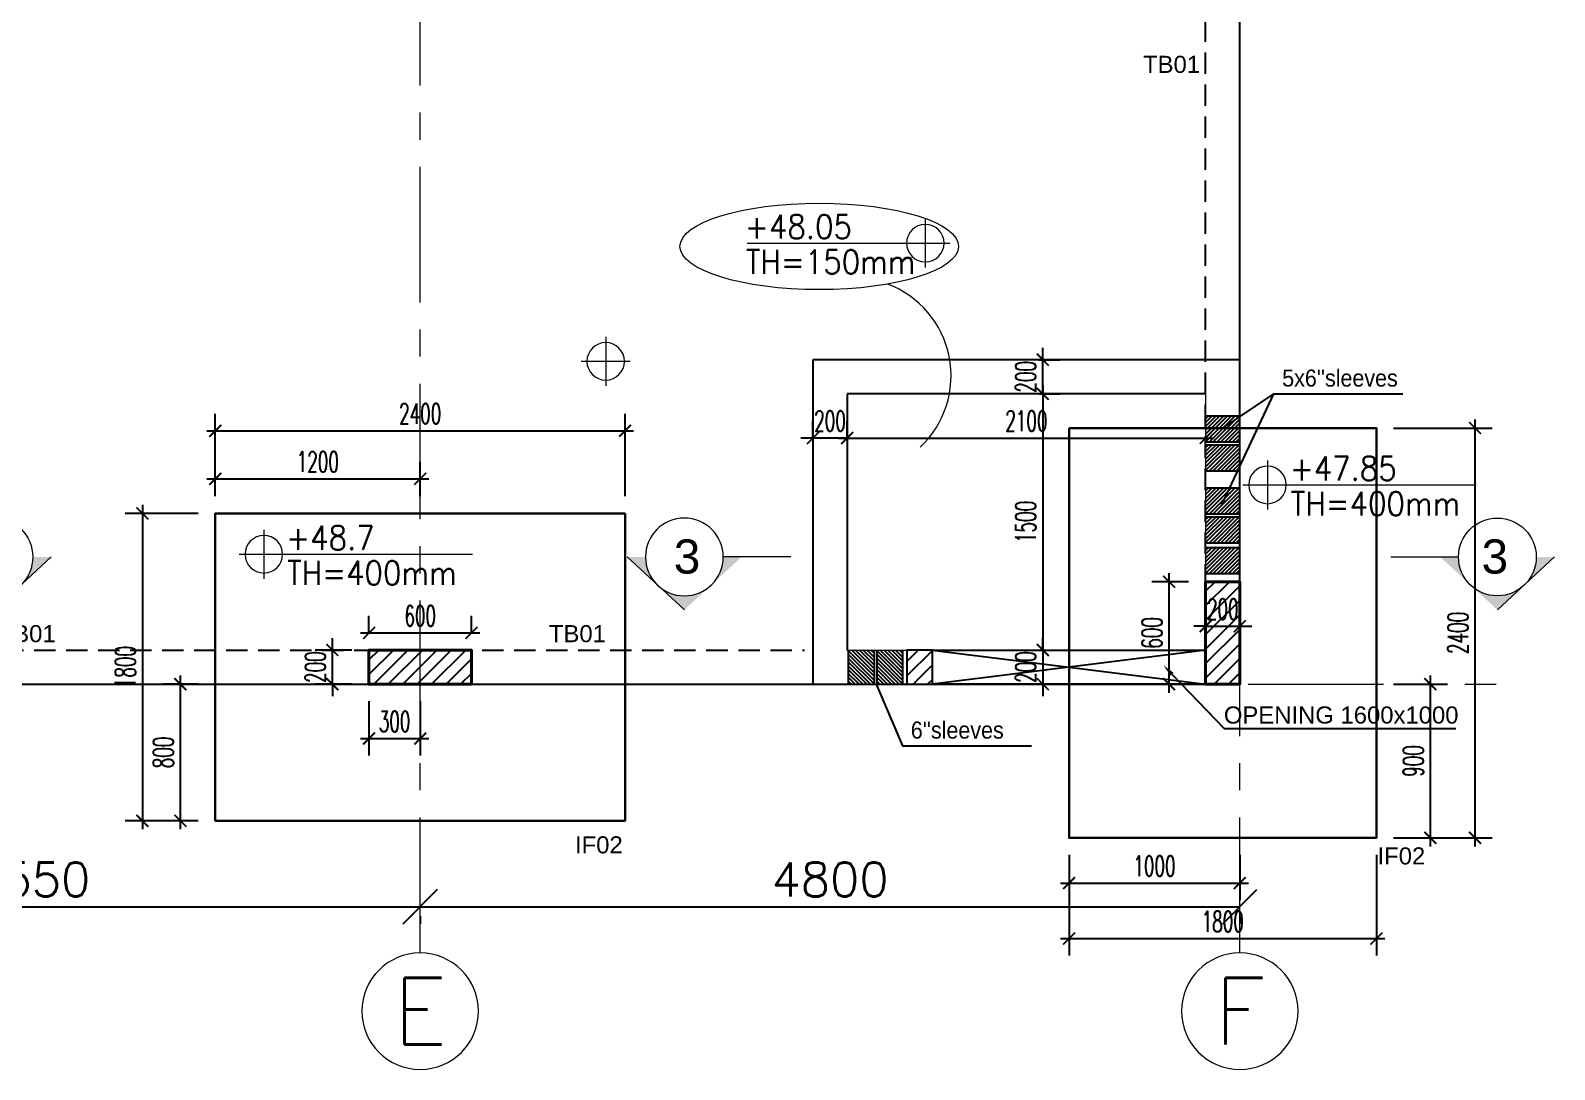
# Model space of a CAD drawing. Extents: x 2556046 to 2673391, y -921360 to -863964.
# Drawn here: x 2575030 to 2583955, y -894848 to -888764 of the extents above; entities that cross this region are included whole.
import ezdxf
from ezdxf import colors
from ezdxf.entities.mleader import LeaderData, LeaderLine
from ezdxf.enums import TextEntityAlignment as Align
from ezdxf.math import Vec2, Vec3

# ---------------------------------------------------------------- set-up
doc = ezdxf.new("R2010")
doc.units = 0
doc.header["$LTSCALE"] = 500
doc.header["$PDMODE"] = 98
doc.header["$PDSIZE"] = -0.01
doc.linetypes.add('CACHE', pattern=[0.375, 0.25, -0.125])
doc.linetypes.add('CENTER', pattern=[50.8, 31.75, -6.35, 6.35, -6.35])
for name, color, linetype in [('10_retini', 7, 'Continuous'), ('hatch', 200, 'Continuous'), ('S-RBAR-HA8', 40, 'Continuous')]:
    doc.layers.add(name, color=color, linetype=linetype)
for name, color, linetype, lineweight in [('A-GRID', 1, 'CENTER', 9), ('A-GRID-DIMS', 142, 'Continuous', 9), ('A-GRID-IDEN', 10, 'Continuous', 9), ('BA-FONDATIONS', 6, 'Continuous', 30), ('EN05 - Text', 4, 'Continuous', 20), ('goe-ba-coupé', 4, 'Continuous', 40), ('goe-cotes', 115, 'Continuous', 13), ('goe-vu', 31, 'Continuous', 25), ('SYMBOLS', 1, 'Continuous', 13), ('TEXT', 7, 'Continuous', 13)]:
    doc.layers.add(name, color=color, linetype=linetype, lineweight=lineweight)
doc.styles.add('Arial', font='arial.ttf')
doc.styles.add('EG_SIMPLEX', font='SIMPLEX.shx')
doc.styles.add('goe-romans', font='ROMANS.shx', dxfattribs={"width": 0.6})
doc.styles.add('ROMANS', font='romans.shx')
doc.styles.add('SIMPLEX', font='simplex_.ttf')
doc.styles.get("Standard").update_dxf_attribs({"font": 'arial.ttf'})
doc.dimstyles.new('ARK-MM-0100', dxfattribs={"dimtxt": 200, "dimasz": 200, "dimexe": 100, "dimexo": 100, "dimgap": 60, "dimtad": 1, "dimdec": 1, "dimrnd": 0.1, "dimdsep": 46, "dimtxsty": 'EG_SIMPLEX', "dimblk1": 'OBLIQUE', "dimblk2": 'OBLIQUE', "dimsah": 1, "dimcen": 300, "dimclrd": 256, "dimclre": 256, "dimclrt": 2, "dimadec": 0, "dimazin": 0, "dimtfac": 1, "dimtdec": 1, "dimtix": 1, "dimtmove": 2, "dimatfit": 3, "dimldrblk": 'OBLIQUE', "dimfxl": 1, "dimtolj": 1, "dimtzin": 0, "dimarcsym": 0})
doc.dimstyles.new('goe-50e', dxfattribs={"dimscale": 10, "dimtxt": 12, "dimasz": 7, "dimexe": 10, "dimexo": 10, "dimgap": 4, "dimtad": 1, "dimdec": 1, "dimdsep": 46, "dimtxsty": 'goe-romans', "dimblk": 'ARCHTICK', "dimcen": 4, "dimdle": 5, "dimclrt": 256, "dimazin": 0, "dimtfac": 1, "dimtdec": 1, "dimtix": 1, "dimtmove": 2, "dimatfit": 3, "dimldrblk": 'ARCHTICK', "dimfxl": 5, "dimtfillclr": 256, "dimtolj": 1, "dimarcsym": 0})
pattern_1 = [(45, (0, 0), (-42.4264069, 42.4264069), [])]

# ---------------------------------------------------------------- blocks, each defined once
blk = doc.blocks.new('AX-HL')
at = {"color": 1}
blk.add_circle((-0.35, 0), 0.35, dxfattribs=at)
at = {"color": 6, "style": 'SIMPLEX', "width": 0.430328}
blk.add_attdef('N-F', text='', height=0.4, dxfattribs=at).set_placement((-0.6, -0.2), (-0.1, -0.2), align=Align.FIT)
at = {"color": 6, "style": 'SIMPLEX'}
blk.add_attdef('N', text='', height=0.4, dxfattribs=at).set_placement((-0.35, 0), align=Align.MIDDLE)
blk = doc.blocks.new('_Oblique')
at = {"color": 0, "linetype": 'ByBlock', "lineweight": -2}
blk.add_line((-0.5, -0.5), (0.5, 0.5), dxfattribs=at)
blk = doc.blocks.new('*D55')
at = {"layer": 'A-GRID-DIMS', "lineweight": -2, "transparency": 16777216}
for p, q in [((2572762.4, -893796.2), (2572762.4, -893795.2)), ((2572762.4, -893895.2), (2577312.1, -893895.2)), ((2577312.1, -893951.3), (2577312.1, -893995.2))]:
    blk.add_line(p, q, dxfattribs=at)
at = {"layer": 'Defpoints', "color": 0, "transparency": 16777216}
for p in [(2572762.4, -893896.2), (2577312.1, -893851.3), (2577312.1, -893895.2)]:
    blk.add_point(p, dxfattribs=at)
at = {"layer": 'A-GRID-DIMS', "lineweight": -2, "transparency": 16777216, "xscale": 200, "yscale": 200, "zscale": 200, "rotation": 180}
blk.add_blockref('_Oblique', (2572762.4, -893895.2), dxfattribs=at)
at = {"layer": 'A-GRID-DIMS', "lineweight": -2, "transparency": 16777216, "xscale": 200, "yscale": 200, "zscale": 200}
blk.add_blockref('_Oblique', (2577312.1, -893895.2), dxfattribs=at)
at = {"layer": 'A-GRID-DIMS', "color": 2, "transparency": 16777216, "insert": (2575037.2, -893735.2), "char_height": 200, "attachment_point": 5, "style": 'EG_SIMPLEX'}
blk.add_mtext('\\A1;4550', dxfattribs=at)
blk = doc.blocks.new('*D56')
at = {"layer": 'A-GRID-DIMS', "lineweight": -2, "transparency": 16777216}
for p, q in [((2577312.1, -893895.2), (2582112.1, -893895.2)), ((2577312.1, -893951.3), (2577312.1, -893995.2)), ((2582112.1, -893951.3), (2582112.1, -893995.2))]:
    blk.add_line(p, q, dxfattribs=at)
at = {"layer": 'Defpoints', "color": 0, "transparency": 16777216}
for p in [(2577312.1, -893851.3), (2582112.1, -893851.3), (2582112.1, -893895.2)]:
    blk.add_point(p, dxfattribs=at)
at = {"layer": 'A-GRID-DIMS', "lineweight": -2, "transparency": 16777216, "xscale": 200, "yscale": 200, "zscale": 200, "rotation": 180}
blk.add_blockref('_Oblique', (2577312.1, -893895.2), dxfattribs=at)
at = {"layer": 'A-GRID-DIMS', "lineweight": -2, "transparency": 16777216, "xscale": 200, "yscale": 200, "zscale": 200}
blk.add_blockref('_Oblique', (2582112.1, -893895.2), dxfattribs=at)
at = {"layer": 'A-GRID-DIMS', "color": 2, "transparency": 16777216, "insert": (2579712.1, -893735.2), "char_height": 200, "attachment_point": 5, "style": 'EG_SIMPLEX'}
blk.add_mtext('\\A1;4800', dxfattribs=at)
blk = doc.blocks.new('QUOTA')
at = {"layer": 'SYMBOLS'}
for p, q in [((270057, 155400), (270057, 154990)), ((270263, 155196), (269852, 155196))]:
    blk.add_line(p, q, dxfattribs=at)
blk.add_circle((270057, 155195), 157, dxfattribs=at)
blk = doc.blocks.new('_ArchTick')
at = {"color": 0, "linetype": 'ByBlock', "const_width": 0.15}
blk.add_lwpolyline([(-0.5, -0.5), (0.5, 0.5)], dxfattribs=at)
blk = doc.blocks.new('*D74')
at = {"layer": 'Defpoints', "color": 0, "transparency": 16777216}
for p in [(2581697.5, -891991.9), (2581912.1, -891991.9), (2581912.1, -892591.9)]:
    blk.add_point(p, dxfattribs=at)
at = {"layer": 'goe-cotes', "color": 0, "lineweight": -2, "transparency": 16777216}
for p, q in [((2581697.5, -892641.9), (2581697.5, -891941.9)), ((2581812.1, -891991.9), (2581597.5, -891991.9)), ((2581812.1, -892591.9), (2581597.5, -892591.9))]:
    blk.add_line(p, q, dxfattribs=at)
at = {"layer": 'goe-cotes', "color": 0, "lineweight": -2, "transparency": 16777216, "xscale": 70, "yscale": 70, "zscale": 70}
for p, rotation in [((2581697.5, -891991.9), 90), ((2581697.5, -892591.9), 270)]:
    blk.add_blockref('_ArchTick', p, dxfattribs=dict(at, rotation=rotation))
at = {"layer": 'goe-cotes', "transparency": 16777216, "insert": (2581597.5, -892291.9), "char_height": 120, "attachment_point": 5, "rotation": 90, "style": 'goe-romans'}
blk.add_mtext('\\A1;600', dxfattribs=at)
blk = doc.blocks.new('*D75')
at = {"layer": 'Defpoints', "color": 0, "transparency": 16777216}
for p in [(2577612.1, -892291.9), (2577012.1, -892391.9), (2577612.1, -892391.9)]:
    blk.add_point(p, dxfattribs=at)
at = {"layer": 'goe-cotes', "color": 0, "lineweight": -2, "transparency": 16777216}
for p, q in [((2577012.1, -892291.9), (2577012.1, -892191.9)), ((2577612.1, -892291.9), (2577612.1, -892191.9)), ((2576962.1, -892291.9), (2577662.1, -892291.9))]:
    blk.add_line(p, q, dxfattribs=at)
at = {"layer": 'goe-cotes', "color": 0, "lineweight": -2, "transparency": 16777216, "xscale": 70, "yscale": 70, "zscale": 70, "rotation": 180}
blk.add_blockref('_ArchTick', (2577012.1, -892291.9), dxfattribs=at)
at = {"layer": 'goe-cotes', "color": 0, "lineweight": -2, "transparency": 16777216, "xscale": 70, "yscale": 70, "zscale": 70}
blk.add_blockref('_ArchTick', (2577612.1, -892291.9), dxfattribs=at)
at = {"layer": 'goe-cotes', "transparency": 16777216, "insert": (2577312.1, -892191.9), "char_height": 120, "attachment_point": 5, "style": 'goe-romans'}
blk.add_mtext('\\A1;600', dxfattribs=at)
blk = doc.blocks.new('*D76')
at = {"layer": 'Defpoints', "color": 0, "transparency": 16777216}
for p in [(2576797.5, -892391.9), (2577012.1, -892391.9), (2577012.1, -892591.9)]:
    blk.add_point(p, dxfattribs=at)
at = {"layer": 'goe-cotes', "color": 0, "lineweight": -2, "transparency": 16777216}
for p, q in [((2576797.5, -892391.9), (2576797.5, -892321.9)), ((2576912.1, -892391.9), (2576697.5, -892391.9)), ((2576797.5, -892591.9), (2576797.5, -892391.9)), ((2576912.1, -892591.9), (2576697.5, -892591.9)), ((2576797.5, -892591.9), (2576797.5, -892661.9))]:
    blk.add_line(p, q, dxfattribs=at)
at = {"layer": 'goe-cotes', "color": 0, "lineweight": -2, "transparency": 16777216, "xscale": 70, "yscale": 70, "zscale": 70}
for p, rotation in [((2576797.5, -892391.9), 270), ((2576797.5, -892591.9), 90)]:
    blk.add_blockref('_ArchTick', p, dxfattribs=dict(at, rotation=rotation))
at = {"layer": 'goe-cotes', "transparency": 16777216, "insert": (2576697.5, -892491.9), "char_height": 120, "attachment_point": 5, "rotation": 90, "style": 'goe-romans'}
blk.add_mtext('\\A1;200', dxfattribs=at)
blk = doc.blocks.new('*D77')
at = {"layer": 'Defpoints', "color": 0, "transparency": 16777216}
for p in [(2577012.1, -892591.9), (2577312.1, -892591.9), (2577312.1, -892910.1)]:
    blk.add_point(p, dxfattribs=at)
at = {"layer": 'goe-cotes', "color": 0, "lineweight": -2, "transparency": 16777216}
for p, q in [((2577012.1, -892691.9), (2577012.1, -893010.1)), ((2577312.1, -892691.9), (2577312.1, -893010.1)), ((2576962.1, -892910.1), (2577362.1, -892910.1))]:
    blk.add_line(p, q, dxfattribs=at)
at = {"layer": 'goe-cotes', "color": 0, "lineweight": -2, "transparency": 16777216, "xscale": 70, "yscale": 70, "zscale": 70, "rotation": 180}
blk.add_blockref('_ArchTick', (2577012.1, -892910.1), dxfattribs=at)
at = {"layer": 'goe-cotes', "color": 0, "lineweight": -2, "transparency": 16777216, "xscale": 70, "yscale": 70, "zscale": 70}
blk.add_blockref('_ArchTick', (2577312.1, -892910.1), dxfattribs=at)
at = {"layer": 'goe-cotes', "transparency": 16777216, "insert": (2577162.1, -892810.1), "char_height": 120, "attachment_point": 5, "style": 'goe-romans'}
blk.add_mtext('\\A1;300', dxfattribs=at)
blk = doc.blocks.new('*D101')
at = {"layer": 'Defpoints', "color": 0, "transparency": 16777216}
for p in [(2581912.1, -891150.5), (2581912.1, -891190.3), (2579812.1, -891243.6)]:
    blk.add_point(p, dxfattribs=at)
at = {"layer": 'goe-cotes', "color": 0, "lineweight": -2, "transparency": 16777216}
for p, q in [((2579812.1, -891143.6), (2579812.1, -891050.5)), ((2581912.1, -891090.3), (2581912.1, -891050.5)), ((2579762.1, -891150.5), (2581962.1, -891150.5))]:
    blk.add_line(p, q, dxfattribs=at)
at = {"layer": 'goe-cotes', "color": 0, "lineweight": -2, "transparency": 16777216, "xscale": 70, "yscale": 70, "zscale": 70, "rotation": 180}
blk.add_blockref('_ArchTick', (2579812.1, -891150.5), dxfattribs=at)
at = {"layer": 'goe-cotes', "color": 0, "lineweight": -2, "transparency": 16777216, "xscale": 70, "yscale": 70, "zscale": 70}
blk.add_blockref('_ArchTick', (2581912.1, -891150.5), dxfattribs=at)
at = {"layer": 'goe-cotes', "transparency": 16777216, "insert": (2580862.1, -891050.5), "char_height": 120, "attachment_point": 5, "style": 'goe-romans'}
blk.add_mtext('\\A1;2100', dxfattribs=at)
blk = doc.blocks.new('*D102')
at = {"layer": 'Defpoints', "color": 0, "transparency": 16777216}
for p in [(2580834.7, -890891.9), (2580834.7, -892391.9), (2580958.2, -892391.9)]:
    blk.add_point(p, dxfattribs=at)
at = {"layer": 'goe-cotes', "color": 0, "lineweight": -2, "transparency": 16777216}
for p, q in [((2580958.2, -890841.9), (2580958.2, -892441.9)), ((2580934.7, -890891.9), (2581058.2, -890891.9)), ((2580934.7, -892391.9), (2581058.2, -892391.9))]:
    blk.add_line(p, q, dxfattribs=at)
at = {"layer": 'goe-cotes', "color": 0, "lineweight": -2, "transparency": 16777216, "xscale": 70, "yscale": 70, "zscale": 70}
for p, rotation in [((2580958.2, -890891.9), 90), ((2580958.2, -892391.9), 270)]:
    blk.add_blockref('_ArchTick', p, dxfattribs=dict(at, rotation=rotation))
at = {"layer": 'goe-cotes', "transparency": 16777216, "insert": (2580858.2, -891641.9), "char_height": 120, "attachment_point": 5, "rotation": 90, "style": 'goe-romans'}
blk.add_mtext('\\A1;1500', dxfattribs=at)
blk = doc.blocks.new('*D103')
at = {"layer": 'Defpoints', "color": 0, "transparency": 16777216}
for p in [(2580834.7, -892391.9), (2580834.7, -892591.9), (2580958.2, -892591.9)]:
    blk.add_point(p, dxfattribs=at)
at = {"layer": 'goe-cotes', "color": 0, "lineweight": -2, "transparency": 16777216}
for p, q in [((2580958.2, -892391.9), (2580958.2, -892321.9)), ((2580934.7, -892391.9), (2581058.2, -892391.9)), ((2580958.2, -892391.9), (2580958.2, -892591.9)), ((2580934.7, -892591.9), (2581058.2, -892591.9)), ((2580958.2, -892591.9), (2580958.2, -892661.9))]:
    blk.add_line(p, q, dxfattribs=at)
at = {"layer": 'goe-cotes', "color": 0, "lineweight": -2, "transparency": 16777216, "xscale": 70, "yscale": 70, "zscale": 70}
for p, rotation in [((2580958.2, -892391.9), 270), ((2580958.2, -892591.9), 90)]:
    blk.add_blockref('_ArchTick', p, dxfattribs=dict(at, rotation=rotation))
at = {"layer": 'goe-cotes', "transparency": 16777216, "insert": (2580858.2, -892491.9), "char_height": 120, "attachment_point": 5, "rotation": 90, "style": 'goe-romans'}
blk.add_mtext('\\A1;200', dxfattribs=at)
blk = doc.blocks.new('*D104')
at = {"layer": 'Defpoints', "color": 0, "transparency": 16777216}
for p in [(2580834.7, -890691.9), (2580958.2, -890691.9), (2580834.7, -890891.9)]:
    blk.add_point(p, dxfattribs=at)
at = {"layer": 'goe-cotes', "color": 0, "lineweight": -2, "transparency": 16777216}
for p, q in [((2580934.7, -890691.9), (2581058.2, -890691.9)), ((2580958.2, -890691.9), (2580958.2, -890621.9)), ((2580958.2, -890891.9), (2580958.2, -890691.9)), ((2580934.7, -890891.9), (2581058.2, -890891.9)), ((2580958.2, -890891.9), (2580958.2, -890961.9))]:
    blk.add_line(p, q, dxfattribs=at)
at = {"layer": 'goe-cotes', "color": 0, "lineweight": -2, "transparency": 16777216, "xscale": 70, "yscale": 70, "zscale": 70}
for p, rotation in [((2580958.2, -890691.9), 270), ((2580958.2, -890891.9), 90)]:
    blk.add_blockref('_ArchTick', p, dxfattribs=dict(at, rotation=rotation))
at = {"layer": 'goe-cotes', "transparency": 16777216, "insert": (2580858.2, -890791.9), "char_height": 120, "attachment_point": 5, "rotation": 90, "style": 'goe-romans'}
blk.add_mtext('\\A1;200', dxfattribs=at)
blk = doc.blocks.new('A$C6589245E')
h = blk.add_hatch(color=256)
h.paths.add_polyline_path([(-194.5, 41.7), (-239.5, 0), (-212.7, 0, -0.208676)])
h.paths.add_polyline_path([(-155.8, 77.6), (-194.5, 41.7, -0.392415), (-117.1, 41.7)])
h.paths.add_polyline_path([(-117.1, 41.7, -0.018751), (-114.1, 38.7, -0.189185), (-98.9, 0), (-72.1, 0)])
for p, q in [((-239.5, 0), (-155.8, 77.6)), ((0, 0), (-98.9, 0))]:
    blk.add_line(p, q)
blk.add_circle((-155.8, 0), 56.9)
blk = doc.blocks.new('*D202')
at = {"layer": 'Defpoints', "color": 0, "transparency": 16777216}
for p in [(2581112.1, -893491.9), (2582112.1, -893491.9), (2582112.1, -893756.8)]:
    blk.add_point(p, dxfattribs=at)
at = {"layer": 'goe-cotes', "color": 0, "lineweight": -2, "transparency": 16777216}
for p, q in [((2581112.1, -893591.9), (2581112.1, -893856.8)), ((2582112.1, -893591.9), (2582112.1, -893856.8)), ((2581062.1, -893756.8), (2582162.1, -893756.8))]:
    blk.add_line(p, q, dxfattribs=at)
at = {"layer": 'goe-cotes', "color": 0, "lineweight": -2, "transparency": 16777216, "xscale": 70, "yscale": 70, "zscale": 70, "rotation": 180}
blk.add_blockref('_ArchTick', (2581112.1, -893756.8), dxfattribs=at)
at = {"layer": 'goe-cotes', "color": 0, "lineweight": -2, "transparency": 16777216, "xscale": 70, "yscale": 70, "zscale": 70}
blk.add_blockref('_ArchTick', (2582112.1, -893756.8), dxfattribs=at)
at = {"layer": 'goe-cotes', "transparency": 16777216, "insert": (2581612.1, -893656.8), "char_height": 120, "attachment_point": 5, "style": 'goe-romans'}
blk.add_mtext('\\A1;1000', dxfattribs=at)
blk = doc.blocks.new('*D203')
at = {"layer": 'Defpoints', "color": 0, "transparency": 16777216}
for p in [(2581112.1, -893491.9), (2582912.1, -893491.9), (2582912.1, -894081.5)]:
    blk.add_point(p, dxfattribs=at)
at = {"layer": 'goe-cotes', "color": 0, "lineweight": -2, "transparency": 16777216}
for p, q in [((2581112.1, -893591.9), (2581112.1, -894181.5)), ((2582912.1, -893591.9), (2582912.1, -894181.5)), ((2581062.1, -894081.5), (2582962.1, -894081.5))]:
    blk.add_line(p, q, dxfattribs=at)
at = {"layer": 'goe-cotes', "color": 0, "lineweight": -2, "transparency": 16777216, "xscale": 70, "yscale": 70, "zscale": 70, "rotation": 180}
blk.add_blockref('_ArchTick', (2581112.1, -894081.5), dxfattribs=at)
at = {"layer": 'goe-cotes', "color": 0, "lineweight": -2, "transparency": 16777216, "xscale": 70, "yscale": 70, "zscale": 70}
blk.add_blockref('_ArchTick', (2582912.1, -894081.5), dxfattribs=at)
at = {"layer": 'goe-cotes', "transparency": 16777216, "insert": (2582012.1, -893981.5), "char_height": 120, "attachment_point": 5, "style": 'goe-romans'}
blk.add_mtext('\\A1;1800', dxfattribs=at)
blk = doc.blocks.new('*D204')
at = {"layer": 'Defpoints', "color": 0, "transparency": 16777216}
for p in [(2582912.1, -892591.9), (2583228.2, -892591.9), (2582912.1, -893491.9)]:
    blk.add_point(p, dxfattribs=at)
at = {"layer": 'goe-cotes', "color": 0, "lineweight": -2, "transparency": 16777216}
for p, q in [((2583228.2, -893541.9), (2583228.2, -892541.9)), ((2583012.1, -892591.9), (2583328.2, -892591.9)), ((2583012.1, -893491.9), (2583328.2, -893491.9))]:
    blk.add_line(p, q, dxfattribs=at)
at = {"layer": 'goe-cotes', "color": 0, "lineweight": -2, "transparency": 16777216, "xscale": 70, "yscale": 70, "zscale": 70}
for p, rotation in [((2583228.2, -892591.9), 90), ((2583228.2, -893491.9), 270)]:
    blk.add_blockref('_ArchTick', p, dxfattribs=dict(at, rotation=rotation))
at = {"layer": 'goe-cotes', "transparency": 16777216, "insert": (2583128.2, -893041.9), "char_height": 120, "attachment_point": 5, "rotation": 90, "style": 'goe-romans'}
blk.add_mtext('\\A1;900', dxfattribs=at)
blk = doc.blocks.new('*D205')
at = {"layer": 'Defpoints', "color": 0, "transparency": 16777216}
for p in [(2582912.1, -891091.9), (2582912.1, -893491.9), (2583489.5, -893491.9)]:
    blk.add_point(p, dxfattribs=at)
at = {"layer": 'goe-cotes', "color": 0, "lineweight": -2, "transparency": 16777216}
for p, q in [((2583489.5, -891041.9), (2583489.5, -893541.9)), ((2583012.1, -891091.9), (2583589.5, -891091.9)), ((2583012.1, -893491.9), (2583589.5, -893491.9))]:
    blk.add_line(p, q, dxfattribs=at)
at = {"layer": 'goe-cotes', "color": 0, "lineweight": -2, "transparency": 16777216, "xscale": 70, "yscale": 70, "zscale": 70}
for p, rotation in [((2583489.5, -891091.9), 90), ((2583489.5, -893491.9), 270)]:
    blk.add_blockref('_ArchTick', p, dxfattribs=dict(at, rotation=rotation))
at = {"layer": 'goe-cotes', "transparency": 16777216, "insert": (2583389.5, -892291.9), "char_height": 120, "attachment_point": 5, "rotation": 90, "style": 'goe-romans'}
blk.add_mtext('\\A1;2400', dxfattribs=at)
blk = doc.blocks.new('*D239')
at = {"layer": 'Defpoints', "color": 0, "transparency": 16777216}
for p in [(2577312.1, -891389.3), (2576112.1, -891591.9), (2577312.1, -891591.9)]:
    blk.add_point(p, dxfattribs=at)
at = {"layer": 'goe-cotes', "color": 0, "lineweight": -2, "transparency": 16777216}
for p, q in [((2576112.1, -891491.9), (2576112.1, -891289.3)), ((2577312.1, -891491.9), (2577312.1, -891289.3)), ((2576062.1, -891389.3), (2577362.1, -891389.3))]:
    blk.add_line(p, q, dxfattribs=at)
at = {"layer": 'goe-cotes', "color": 0, "lineweight": -2, "transparency": 16777216, "xscale": 70, "yscale": 70, "zscale": 70, "rotation": 180}
blk.add_blockref('_ArchTick', (2576112.1, -891389.3), dxfattribs=at)
at = {"layer": 'goe-cotes', "color": 0, "lineweight": -2, "transparency": 16777216, "xscale": 70, "yscale": 70, "zscale": 70}
blk.add_blockref('_ArchTick', (2577312.1, -891389.3), dxfattribs=at)
at = {"layer": 'goe-cotes', "transparency": 16777216, "insert": (2576712.1, -891289.3), "char_height": 120, "attachment_point": 5, "style": 'goe-romans'}
blk.add_mtext('\\A1;1200', dxfattribs=at)
blk = doc.blocks.new('*D240')
at = {"layer": 'Defpoints', "color": 0, "transparency": 16777216}
for p in [(2578512.1, -891108), (2576112.1, -891591.9), (2578512.1, -891591.9)]:
    blk.add_point(p, dxfattribs=at)
at = {"layer": 'goe-cotes', "color": 0, "lineweight": -2, "transparency": 16777216}
for p, q in [((2576112.1, -891491.9), (2576112.1, -891008)), ((2578512.1, -891491.9), (2578512.1, -891008)), ((2576062.1, -891108), (2578562.1, -891108))]:
    blk.add_line(p, q, dxfattribs=at)
at = {"layer": 'goe-cotes', "color": 0, "lineweight": -2, "transparency": 16777216, "xscale": 70, "yscale": 70, "zscale": 70, "rotation": 180}
blk.add_blockref('_ArchTick', (2576112.1, -891108), dxfattribs=at)
at = {"layer": 'goe-cotes', "color": 0, "lineweight": -2, "transparency": 16777216, "xscale": 70, "yscale": 70, "zscale": 70}
blk.add_blockref('_ArchTick', (2578512.1, -891108), dxfattribs=at)
at = {"layer": 'goe-cotes', "transparency": 16777216, "insert": (2577312.1, -891008), "char_height": 120, "attachment_point": 5, "style": 'goe-romans'}
blk.add_mtext('\\A1;2400', dxfattribs=at)
blk = doc.blocks.new('*D241')
at = {"layer": 'Defpoints', "color": 0, "transparency": 16777216}
for p in [(2575907.6, -892591.9), (2576112.1, -892591.9), (2576112.1, -893391.9)]:
    blk.add_point(p, dxfattribs=at)
at = {"layer": 'goe-cotes', "color": 0, "lineweight": -2, "transparency": 16777216}
for p, q in [((2575907.6, -893441.9), (2575907.6, -892541.9)), ((2576012.1, -892591.9), (2575807.6, -892591.9)), ((2576012.1, -893391.9), (2575807.6, -893391.9))]:
    blk.add_line(p, q, dxfattribs=at)
at = {"layer": 'goe-cotes', "color": 0, "lineweight": -2, "transparency": 16777216, "xscale": 70, "yscale": 70, "zscale": 70}
for p, rotation in [((2575907.6, -892591.9), 90), ((2575907.6, -893391.9), 270)]:
    blk.add_blockref('_ArchTick', p, dxfattribs=dict(at, rotation=rotation))
at = {"layer": 'goe-cotes', "transparency": 16777216, "insert": (2575807.6, -892991.9), "char_height": 120, "attachment_point": 5, "rotation": 90, "style": 'goe-romans'}
blk.add_mtext('\\A1;800', dxfattribs=at)
blk = doc.blocks.new('*D238')
at = {"layer": 'Defpoints', "color": 0, "transparency": 16777216}
for p in [(2576112.1, -891591.9), (2575684.7, -893391.9), (2576112.1, -893391.9)]:
    blk.add_point(p, dxfattribs=at)
at = {"layer": 'goe-cotes', "color": 0, "lineweight": -2, "transparency": 16777216}
for p, q in [((2575684.7, -891541.9), (2575684.7, -893441.9)), ((2576012.1, -891591.9), (2575584.7, -891591.9)), ((2576012.1, -893391.9), (2575584.7, -893391.9))]:
    blk.add_line(p, q, dxfattribs=at)
at = {"layer": 'goe-cotes', "color": 0, "lineweight": -2, "transparency": 16777216, "xscale": 70, "yscale": 70, "zscale": 70}
for p, rotation in [((2575684.7, -891591.9), 90), ((2575684.7, -893391.9), 270)]:
    blk.add_blockref('_ArchTick', p, dxfattribs=dict(at, rotation=rotation))
at = {"layer": 'goe-cotes', "transparency": 16777216, "insert": (2575584.7, -892491.9), "char_height": 120, "attachment_point": 5, "rotation": 90, "style": 'goe-romans'}
blk.add_mtext('\\A1;1800', dxfattribs=at)
blk = doc.blocks.new('*D276')
at = {"layer": 'Defpoints', "color": 0, "transparency": 16777216}
for p in [(2579612.1, -891150.5), (2579612.1, -891243.6), (2579812.1, -891243.6)]:
    blk.add_point(p, dxfattribs=at)
at = {"layer": 'goe-cotes', "color": 0, "lineweight": -2, "transparency": 16777216}
for p, q in [((2579612.1, -891143.6), (2579612.1, -891050.5)), ((2579812.1, -891143.6), (2579812.1, -891050.5)), ((2579612.1, -891150.5), (2579542.1, -891150.5)), ((2579812.1, -891150.5), (2579612.1, -891150.5)), ((2579812.1, -891150.5), (2579882.1, -891150.5))]:
    blk.add_line(p, q, dxfattribs=at)
at = {"layer": 'goe-cotes', "color": 0, "lineweight": -2, "transparency": 16777216, "xscale": 70, "yscale": 70, "zscale": 70}
blk.add_blockref('_ArchTick', (2579612.1, -891150.5), dxfattribs=at)
at = {"layer": 'goe-cotes', "color": 0, "lineweight": -2, "transparency": 16777216, "xscale": 70, "yscale": 70, "zscale": 70, "rotation": 180}
blk.add_blockref('_ArchTick', (2579812.1, -891150.5), dxfattribs=at)
at = {"layer": 'goe-cotes', "transparency": 16777216, "insert": (2579712.1, -891050.5), "char_height": 120, "attachment_point": 5, "style": 'goe-romans'}
blk.add_mtext('\\A1;200', dxfattribs=at)
blk = doc.blocks.new('*D344')
at = {"layer": 'Defpoints', "color": 0, "transparency": 16777216}
for p in [(2581912.1, -892252.6), (2582112.1, -892252.6), (2582112.1, -892252.6)]:
    blk.add_point(p, dxfattribs=at)
at = {"layer": 'goe-cotes', "color": 0, "lineweight": -2, "transparency": 16777216}
for p, q in [((2581912.1, -892252.6), (2581842.1, -892252.6)), ((2581912.1, -892252.6), (2582112.1, -892252.6)), ((2582112.1, -892252.6), (2582182.1, -892252.6))]:
    blk.add_line(p, q, dxfattribs=at)
at = {"layer": 'goe-cotes', "color": 0, "lineweight": -2, "transparency": 16777216, "xscale": 70, "yscale": 70, "zscale": 70}
blk.add_blockref('_ArchTick', (2581912.1, -892252.6), dxfattribs=at)
at = {"layer": 'goe-cotes', "color": 0, "lineweight": -2, "transparency": 16777216, "xscale": 70, "yscale": 70, "zscale": 70, "rotation": 180}
blk.add_blockref('_ArchTick', (2582112.1, -892252.6), dxfattribs=at)
at = {"layer": 'goe-cotes', "transparency": 16777216, "insert": (2582012.1, -892152.6), "char_height": 120, "attachment_point": 5, "style": 'goe-romans'}
blk.add_mtext('\\A1;200', dxfattribs=at)

msp = doc.modelspace()

# ---------------------------------------------------------------- hatches: boundary and pattern name
at = {"layer": '10_retini'}
h = msp.add_hatch(dxfattribs=at)
h.set_pattern_fill('ANSI31', color=8, scale=5)
h.set_pattern_definition([(45, (-6e-07, 770.985), (-11.22532015, 11.22532015), [])])
h.paths.add_polyline_path([(2582112.06, -891020.57), (2581912.06, -891020.57), (2581912.06, -891172.57), (2582112.06, -891172.57)])
h = msp.add_hatch(dxfattribs=at)
h.set_pattern_fill('ANSI31', color=8, scale=5)
h.set_pattern_definition([(45, (-6e-07, 601.285), (-11.22532015, 11.22532015), [])])
h.paths.add_polyline_path([(2582112.06, -891190.27), (2581912.06, -891190.27), (2581912.06, -891342.27), (2582112.06, -891342.27)])
h = msp.add_hatch(dxfattribs=at)
h.set_pattern_fill('ANSI31', color=8, scale=5)
h.set_pattern_definition([(45, (-6e-07, 348.953), (-11.22532015, 11.22532015), [])])
h.paths.add_polyline_path([(2582112.06, -891442.6), (2581912.06, -891442.6), (2581912.06, -891594.6), (2582112.06, -891594.6)])
h = msp.add_hatch(dxfattribs=at)
h.set_pattern_fill('ANSI31', color=8, scale=5)
h.set_pattern_definition([(45, (-6e-07, 179.764), (-11.22532015, 11.22532015), [])])
h.paths.add_polyline_path([(2582112.06, -891611.79), (2581912.06, -891611.79), (2581912.06, -891763.79), (2582112.06, -891763.79)])
h = msp.add_hatch(dxfattribs=at)
h.set_pattern_fill('ANSI31', color=8, scale=5)
h.paths.add_polyline_path([(2582112.06, -891791.56), (2581912.06, -891791.56), (2581912.06, -891943.56), (2582112.06, -891943.56)])
h = msp.add_hatch(dxfattribs=at)
h.set_pattern_fill('ANSI31', color=8, scale=5, angle=90)
h.set_pattern_definition([(135, (1688028.783, -3474503.975), (-11.22532015, -11.22532015), [])])
h.paths.add_polyline_path([(2579820.34, -892391.92), (2579820.34, -892591.92), (2579972.34, -892591.92), (2579972.34, -892391.92)])
h = msp.add_hatch(dxfattribs=at)
h.set_pattern_fill('ANSI31', color=8, scale=5, angle=90)
h.set_pattern_definition([(135, (1688195.977, -3474503.975), (-11.22532015, -11.22532015), [])])
h.paths.add_polyline_path([(2579987.53, -892391.92), (2579987.53, -892591.92), (2580139.53, -892591.92), (2580139.53, -892391.92)])
at = {"layer": 'hatch'}
h = msp.add_hatch(dxfattribs=at)
h.set_pattern_fill('_USER', color=256, scale=60, angle=45, pattern_type=0)
h.set_pattern_definition(pattern_1)
h.paths.add_polyline_path([(2582112.06, -891991.92), (2581912.06, -891991.92), (2581912.06, -892591.92), (2582112.06, -892591.92)])
h = msp.add_hatch(dxfattribs=at)
h.set_pattern_fill('_USER', color=256, scale=60, angle=45, pattern_type=0)
h.set_pattern_definition(pattern_1)
h.paths.add_polyline_path([(2577612.06, -892391.92), (2577612.06, -892591.92), (2577012.06, -892591.92), (2577012.06, -892391.92)])
h = msp.add_hatch(dxfattribs=at)
h.set_pattern_fill('_USER', color=256, scale=60, angle=45, pattern_type=0)
h.set_pattern_definition([(45, (-150, 0), (-42.4264069, 42.4264069), [])])
h.paths.add_polyline_path([(2580312.06, -892391.92), (2580162.06, -892391.92), (2580162.06, -892591.92), (2580312.06, -892591.92)])

# ---------------------------------------------------------------- linework, layer by layer
at = {"layer": 'A-GRID', "color": 10, "ltscale": 0.05}
for p, q in [((2577312.06, -894165.93), (2577312.06, -879127.92)), ((2582112.06, -894165.93), (2582112.06, -879127.92)), ((2558030.47, -892591.92), (2583612.72, -892591.92))]:
    msp.add_line(p, q, dxfattribs=at)
at = {"layer": 'BA-FONDATIONS', "color": 20}
for points in [[(2581112.06, -891091.92), (2582912.06, -891091.92), (2582912.06, -893491.92), (2581112.06, -893491.92)], [(2578512.06, -891591.92), (2578512.06, -893391.92), (2576112.06, -893391.92), (2576112.06, -891591.92)]]:
    msp.add_lwpolyline(points, close=True, dxfattribs=at)
at = {"layer": 'goe-ba-coupé', "ltscale": 1000}
for points in [[(2581912.06, -891991.92), (2582112.06, -891991.92), (2582112.06, -892591.92), (2581912.06, -892591.92)], [(2577612.06, -892591.92), (2577612.06, -892391.92), (2577012.06, -892391.92), (2577012.06, -892591.92)]]:
    msp.add_lwpolyline(points, close=True, dxfattribs=at)
at = {"layer": 'goe-cotes'}
for p, q in [((2581912.06, -890891.92), (2581912.06, -891991.92)), ((2579812.06, -892391.92), (2581912.06, -892391.92))]:
    msp.add_line(p, q, dxfattribs=at)
at = {"layer": 'goe-vu', "linetype": 'CACHE'}
for p, q in [((2581912.06, -892391.92), (2581912.06, -886041.92)), ((2563612.72, -892391.92), (2579562.06, -892391.92))]:
    msp.add_line(p, q, dxfattribs=at)
at = {"layer": 'goe-vu', "ltscale": 1000}
for p, q in [((2579612.06, -890691.92), (2579612.06, -892591.92)), ((2582112.06, -890691.92), (2579612.06, -890691.92)), ((2582112.06, -892591.92), (2582112.06, -890741.92)), ((2579812.06, -890891.92), (2579812.06, -892391.92)), ((2581912.06, -890891.92), (2579812.06, -890891.92))]:
    msp.add_line(p, q, dxfattribs=at)
msp.add_lwpolyline([(2558962.72, -881591.5), (2558962.72, -892591.92), (2582112.06, -892591.92), (2582112.06, -885841.92), (2568162.72, -885841.92), (2568162.72, -881591.5), (2558962.72, -881591.5)], dxfattribs=at)
at = {"layer": 'S-RBAR-HA8', "color": 7}
for p, q in [((2582012.06, -891091.92), (2582312.31, -890891.92)), ((2581912.06, -891020.57), (2582112.06, -891020.57)), ((2581912.06, -891172.57), (2582112.06, -891172.57)), ((2581912.06, -891190.01), (2582112.06, -891190.01)), ((2581912.06, -891342.01), (2582112.06, -891342.01)), ((2581912.06, -891442.6), (2582112.06, -891442.6)), ((2581912.06, -891594.6), (2582112.06, -891594.6)), ((2581912.06, -891611.79), (2582112.06, -891611.79)), ((2581912.06, -891763.79), (2582112.06, -891763.79)), ((2581912.06, -891791.56), (2582112.06, -891791.56)), ((2581912.06, -891943.56), (2582112.06, -891943.56)), ((2579820.08, -892591.92), (2579820.08, -892391.92)), ((2579972.08, -892591.92), (2579972.08, -892391.92)), ((2579987.27, -892591.92), (2579987.27, -892391.92)), ((2580139.27, -892591.92), (2580139.27, -892391.92)), ((2580312.06, -892391.92), (2581912.06, -892591.92)), ((2581912.06, -892391.92), (2580312.06, -892591.92)), ((2581912.06, -892591.92), (2581912.06, -892391.92)), ((2580312.06, -892591.92), (2581912.06, -892591.92))]:
    msp.add_line(p, q, dxfattribs=at)
for points in [[(2582005.91, -891540.99), (2582312.31, -890891.92), (2583066.6, -890891.92)], [(2579982.52, -892591.92), (2580137.23, -892953.3), (2580891.53, -892953.3)]]:
    msp.add_lwpolyline(points, dxfattribs=at)
for points in [[(2580312.06, -892591.92), (2580312.06, -892391.92), (2580162.06, -892391.92), (2580162.06, -892591.92)], [(2580312.06, -892391.92), (2581912.06, -892391.92), (2581912.06, -892591.92), (2580312.06, -892591.92)]]:
    msp.add_lwpolyline(points, close=True, dxfattribs=at)
at = {"layer": 'SYMBOLS', "color": 20}
msp.add_lwpolyline([(2579226.52, -890008.73), (2580305.43, -890008.73)], dxfattribs=at)
at = {"layer": 'SYMBOLS'}
for points in [[(2582417.4, -891424.63), (2583496.31, -891424.63)], [(2576539.88, -891830.54), (2577618.79, -891830.54)]]:
    msp.add_lwpolyline(points, dxfattribs=at)
at = {"layer": 'SYMBOLS', "color": 20}
msp.add_arc((2579846.7, -890785.93), 574.2, 313.256964, 69.287261, dxfattribs=at)
msp.add_ellipse((2579649.06, -890028.48), major_axis=(-815.77, 0), ratio=0.3101265, dxfattribs=at)

# ---------------------------------------------------------------- block references
at = {"layer": 'A-GRID-IDEN'}
ref = msp.add_blockref('AX-HL', (2577653.31, -894507.18), dxfattribs=dict(at, xscale=-975, yscale=974.9999999999997, zscale=975, rotation=180))
ref.add_attrib('N', 'E', dxfattribs={"layer": '0', "color": 6, "height": 390, "style": 'SIMPLEX'}).set_placement((2577312.06, -894507.18), align=Align.MIDDLE_CENTER)
ref = msp.add_blockref('AX-HL', (2582453.31, -894507.18), dxfattribs=dict(at, xscale=-975, yscale=974.9999999999997, zscale=975, rotation=180))
ref.add_attrib('N', 'F', dxfattribs={"layer": '0', "color": 6, "height": 390, "style": 'SIMPLEX'}).set_placement((2582112.06, -894507.18), align=Align.MIDDLE_CENTER)
at = {"layer": 'SYMBOLS', "color": 20, "xscale": -0.7, "yscale": 0.7, "zscale": 0.7}
msp.add_blockref('QUOTA', (2769310.03, -998645.8), dxfattribs=at)
at = {"layer": 'SYMBOLS', "xscale": -0.7, "yscale": 0.7, "zscale": 0.7}
for p in [(2767438.35, -999337.91), (2771313.87, -1000061.69), (2765436.35, -1000467.6)]:
    msp.add_blockref('QUOTA', p, dxfattribs=at)
at = {"layer": 'SYMBOLS', "yscale": 4.000000000232831, "zscale": 4.000000000232831, "rotation": 180}
for p, xscale in [((2574192.22, -891846.85), 4.000000000232831), ((2579482.23, -891846.85), -4.000000000232831), ((2582997.38, -891846.85), 4.000000000232831)]:
    msp.add_blockref('A$C6589245E', p, dxfattribs=dict(at, xscale=xscale))

# ---------------------------------------------------------------- texts
at = {"layer": 'TEXT', "style": 'ROMANS', "width": 0.9}
for s, p in [('+48.05', (2579213.86, -889982.53)), ('TH=150mm', (2579219.02, -890188.76)), ('+47.85', (2582404.74, -891398.43)), ('TH=400mm', (2582409.9, -891604.66)), ('+48.7', (2576527.22, -891804.34)), ('TH=400mm', (2576532.38, -892010.57))]:
    msp.add_text(s, height=140, dxfattribs=at).set_placement(p)
at = {"layer": 'TEXT', "style": 'Arial', "width": 0.9}
for s, p in [("5x6''sleeves", (2582360.34, -890849.29)), ("6''sleeves", (2580185.26, -892910.67))]:
    msp.add_text(s, height=100, rotation=360, dxfattribs=at).set_placement(p)
at = {"layer": 'TEXT', "color": 7, "style": 'Arial'}
for p in [(2578874.71, -891844.12), (2583605.85, -891844.12)]:
    msp.add_text('3', height=200, dxfattribs=at).set_placement(p, align=Align.MIDDLE_CENTER)
at = {"layer": 'TEXT', "char_height": 100, "style": 'Arial'}
for s, insert, width, attachment_point in [('TB01', (2581712.29, -888912.24), 2022.5901, 2), ('TB01', (2575010.09, -892246.11), 2022.5901, 2), ('TB01', (2578232.79, -892246.11), 2022.5901, 2), ('\\pxql;OPENING 1600x1000 ', (2584034.2, -892773.2), 2015.5212, 6), ('IF02', (2578358.45, -893482.59), 2022.5901, 2), ('IF02', (2583058.45, -893547.61), 2022.5901, 2)]:
    msp.add_mtext(s, dxfattribs=dict(at, insert=insert, width=width, attachment_point=attachment_point))

# ---------------------------------------------------------------- dimensions: what is measured, and where the dimension line sits
at = {"layer": 'A-GRID-DIMS'}
dim = msp.add_linear_dim(base=(2577312.06, -893895.23), p1=(2572762.39, -893896.23), p2=(2577312.06, -893851.3), dimstyle='ARK-MM-0100', override={"dimrnd": 1}, dxfattribs=at)
dim.commit()
dim.dimension.update_dxf_attribs({"geometry": '*D55', "text_midpoint": (2575037.22, -893735.23)})
dim = msp.add_linear_dim(base=(2582112.06, -893895.23), p1=(2577312.06, -893851.3), p2=(2582112.06, -893851.3), dimstyle='ARK-MM-0100', dxfattribs=at)
dim.commit()
dim.dimension.update_dxf_attribs({"geometry": '*D56', "text_midpoint": (2579712.06, -893735.23)})
at = {"layer": 'goe-cotes'}
for base, p1, p2, angle, picture, middle in [((2580958.16, -890691.92), (2580834.68, -890891.92), (2580834.68, -890691.92), 90, '*D104', (2580858.16, -890791.92)), ((2580958.16, -892391.92), (2580834.68, -890891.92), (2580834.68, -892391.92), 90, '*D102', (2580858.16, -891641.92)), ((2583489.52, -893491.92), (2582912.06, -891091.92), (2582912.06, -893491.92), 270, '*D205', (2583389.52, -892291.92)), ((2575684.65, -893391.92), (2576112.06, -891591.92), (2576112.06, -893391.92), 90, '*D238', (2575584.65, -892491.92)), ((2581697.49, -891991.92), (2581912.06, -892591.92), (2581912.06, -891991.92), 90, '*D74', (2581597.49, -892291.92)), ((2576797.49, -892391.92), (2577012.06, -892591.92), (2577012.06, -892391.92), 90, '*D76', (2576697.49, -892491.92)), ((2580958.16, -892591.92), (2580834.68, -892391.92), (2580834.68, -892591.92), 90, '*D103', (2580858.16, -892491.92)), ((2575907.6, -892591.92), (2576112.06, -893391.92), (2576112.06, -892591.92), 90, '*D241', (2575807.6, -892991.92)), ((2583228.17, -892591.92), (2582912.06, -893491.92), (2582912.06, -892591.92), 270, '*D204', (2583128.17, -893041.92))]:
    dim = msp.add_linear_dim(base=base, p1=p1, p2=p2, angle=angle, dimstyle='goe-50e', dxfattribs=at)
    dim.commit()
    dim.dimension.update_dxf_attribs({"geometry": picture, "text_midpoint": middle})
for base, p1, p2, picture, middle in [((2578512.06, -891107.95), (2576112.06, -891591.92), (2578512.06, -891591.92), '*D240', (2577312.06, -891007.95)), ((2579612.06, -891150.47), (2579812.06, -891243.64), (2579612.06, -891243.64), '*D276', (2579712.06, -891050.47)), ((2581912.06, -891150.47), (2579812.06, -891243.64), (2581912.06, -891190.27), '*D101', (2580862.06, -891050.47)), ((2577312.06, -891389.34), (2576112.06, -891591.92), (2577312.06, -891591.92), '*D239', (2576712.06, -891289.34)), ((2577612.06, -892291.92), (2577012.06, -892391.92), (2577612.06, -892391.92), '*D75', (2577312.06, -892191.92)), ((2582112.06, -892252.64), (2581912.06, -892252.64), (2582112.06, -892252.64), '*D344', (2582012.06, -892152.64)), ((2577312.06, -892910.1), (2577012.06, -892591.92), (2577312.06, -892591.92), '*D77', (2577162.06, -892810.1)), ((2582112.06, -893756.79), (2581112.06, -893491.92), (2582112.06, -893491.92), '*D202', (2581612.06, -893656.79)), ((2582912.06, -894081.45), (2581112.06, -893491.92), (2582912.06, -893491.92), '*D203', (2582012.06, -893981.45))]:
    dim = msp.add_linear_dim(base=base, p1=p1, p2=p2, dimstyle='goe-50e', dxfattribs=at)
    dim.commit()
    dim.dimension.update_dxf_attribs({"geometry": picture, "text_midpoint": middle})

# ---------------------------------------------------------------- leaders
at = {"layer": 'EN05 - Text', "linetype": 'Continuous', "lineweight": 0, "ltscale": 100}
ml = msp.add_multileader_mtext('Standard', dxfattribs=at)
ml.set_content('', color=256)
ml.set_leader_properties()
ml.build(insert=Vec2(0, 0))
ml.multileader.update_dxf_attribs({"text_right_attachment_type": 6, "dogleg_length": 0.36, "arrow_head_size": 75})
ctx = ml.context
ctx.base_point, ctx.char_height, ctx.arrow_head_size, ctx.landing_gap_size, ctx.plane_origin = Vec3(2583377.65, -892851.17), 8, 75, 4, Vec3(2588783.91, -896388.15)
ctx.right_attachment, ctx.text_align_type = 6, 2
notes = []
notes.append((ctx, [(0, (1, 1, 0), (2582958.54, -892851.17), (1, 0), 419.1, [(0, [(2581664.13, -892480.41), (2582020.21, -892851.17)], 0, [])])]))
ctx.mtext.insert, ctx.mtext.alignment, ctx.mtext.flow_direction = Vec3(2583381.65, -892847.17), 3, 5
for ctx, leaders in notes:
    for number, flags, end, landing, length, lines in leaders:
        leader = LeaderData()
        leader.index, (leader.has_last_leader_line, leader.has_dogleg_vector, leader.attachment_direction) = number, flags
        leader.last_leader_point, leader.dogleg_vector, leader.dogleg_length = Vec3(end), Vec3(landing), length
        for number, points, colour, breaks in lines:
            line = LeaderLine()
            line.index, line.vertices, line.color, line.breaks = number, Vec3.list(points), colors.encode_raw_color(colour), breaks
            leader.lines.append(line)
        ctx.leaders.append(leader)

doc.saveas('drawing.dxf')
